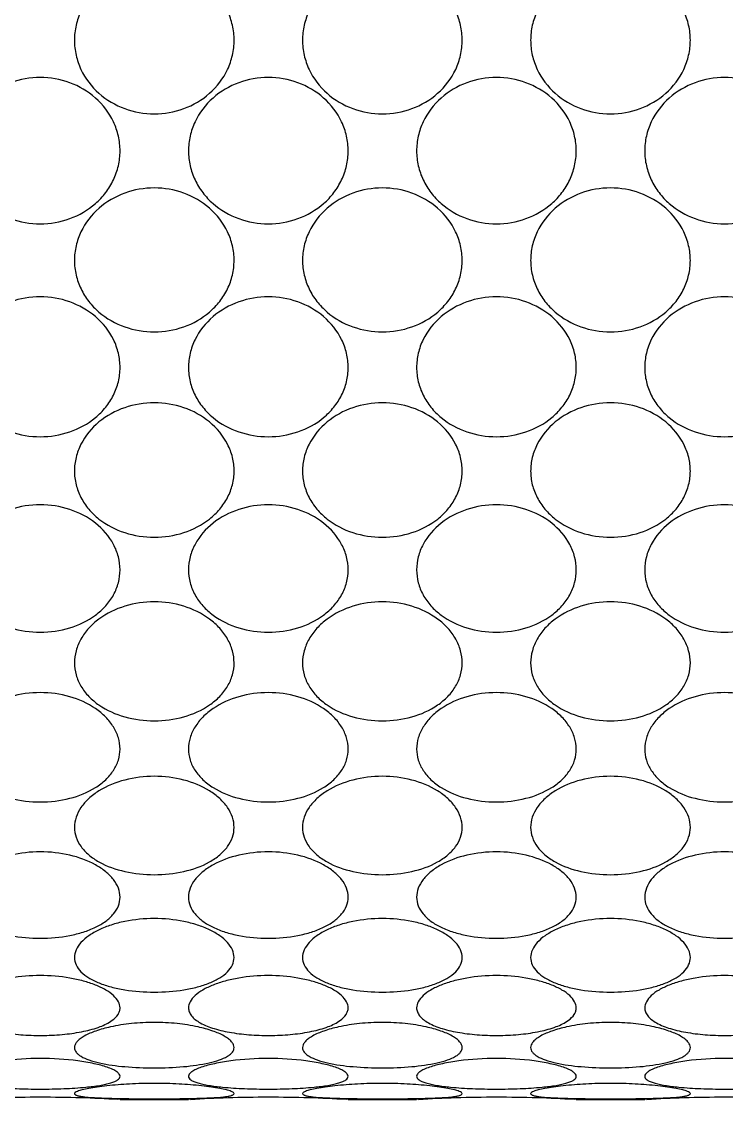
# Model space of a CAD drawing. Header units: inches. Extents: x 50354 to 53215, y -7830 to -6529.
# Drawn here: x 52290.384 to 52290.725, y -7447.009 to -7446.488 of the extents above; entities that cross this region are included whole.
import ezdxf

# ---------------------------------------------------------------- set-up
doc = ezdxf.new("R2010")
doc.units = ezdxf.units.IN
doc.header["$MEASUREMENT"] = 0
doc.layers.add('XR_ID 1F_FUR$0$A-SANI-FIX', color=134, linetype='Continuous')

# ---------------------------------------------------------------- blocks, each defined once
blk = doc.blocks.new('XR_ID 1F_FUR$0$XR_1F FURN$0$A$C698E198A')
at = {"linetype": 'Continuous'}
for p, q in [((13, -23.26), (12.998, -23.235)), ((13, -23.26), (13, -24.1)), ((12.998, -24.125), (13, -24.1)), ((13, -26.06), (12.998, -26.035)), ((13, -26.06), (13, -26.9)), ((12.998, -26.925), (13, -26.9)), ((13, -28.86), (12.998, -28.835)), ((13, -28.86), (13, -29.7)), ((12.998, -29.725), (13, -29.7))]:
    blk.add_line(p, q, dxfattribs=at)
for centre, radius, start, end in [((28.273, -22.28), 15.304, 178.1361, 181.8696), ((28.325, -22.278), 15.357, 181.8698, 183.572), ((28.314, -25.081), 15.345, 176.4273, 178.1366), ((28.273, -25.08), 15.304, 178.1361, 181.8696), ((28.325, -25.078), 15.357, 181.8698, 183.572), ((28.314, -27.881), 15.345, 176.4273, 178.1366), ((28.273, -27.88), 15.304, 178.1361, 181.8696), ((28.325, -27.878), 15.357, 181.8698, 183.572), ((28.314, -30.681), 15.345, 176.4273, 178.1366), ((28.273, -30.68), 15.304, 178.1361, 181.8696)]:
    blk.add_arc(centre, radius, start, end, dxfattribs=at)
for points, knots in [([(1.359, -23.26), (1.298, -23.26), (1.175, -23.246), (0.942, -23.166), (0.691, -22.974), (0.501, -22.65), (0.436, -22.28), (0.501, -21.91), (0.691, -21.586), (0.942, -21.394), (1.175, -21.314), (1.298, -21.3), (1.359, -21.3)], [0, 0, 0, 0, 0.062496, 0.125097, 0.24985, 0.374874, 0.499999, 0.625124, 0.750149, 0.874903, 0.937504, 1, 1, 1, 1]), ([(1.359, -21.3), (1.42, -21.3), (1.543, -21.314), (1.717, -21.375), (1.875, -21.471), (2.054, -21.639), (2.211, -21.911), (2.274, -22.28), (2.211, -22.649), (2.054, -22.921), (1.875, -23.089), (1.717, -23.185), (1.543, -23.246), (1.42, -23.26), (1.359, -23.26)], [0, 0, 0, 0, 0.062501, 0.124952, 0.187396, 0.249908, 0.374735, 0.499999, 0.625263, 0.750091, 0.812604, 0.875048, 0.9375, 1, 1, 1, 1]), ([(4.017, -23.26), (3.959, -23.26), (3.84, -23.246), (3.615, -23.165), (3.373, -22.972), (3.191, -22.648), (3.128, -22.28), (3.191, -21.912), (3.373, -21.588), (3.615, -21.395), (3.84, -21.314), (3.959, -21.3), (4.017, -21.3)], [0, 0, 0, 0, 0.060936, 0.122433, 0.246564, 0.372771, 0.500002, 0.627234, 0.75344, 0.877569, 0.939064, 1, 1, 1, 1]), ([(4.017, -21.3), (4.076, -21.3), (4.193, -21.314), (4.36, -21.375), (4.509, -21.472), (4.68, -21.641), (4.827, -21.913), (4.886, -22.28), (4.827, -22.647), (4.68, -22.919), (4.509, -23.088), (4.36, -23.185), (4.193, -23.246), (4.076, -23.26), (4.017, -23.26)], [0, 0, 0, 0, 0.06109, 0.122284, 0.183847, 0.246048, 0.372017, 0.500002, 0.627987, 0.753955, 0.816156, 0.877718, 0.93891, 1, 1, 1, 1]), ([(6.5, -23.26), (6.446, -23.26), (6.338, -23.246), (6.129, -23.163), (5.906, -22.967), (5.74, -22.645), (5.683, -22.28), (5.74, -21.915), (5.906, -21.593), (6.129, -21.397), (6.338, -21.314), (6.446, -21.3), (6.5, -21.3)], [0, 0, 0, 0, 0.057826, 0.116908, 0.239465, 0.368128, 0.499999, 0.631869, 0.760534, 0.883092, 0.942174, 1, 1, 1, 1]), ([(6.5, -21.3), (6.553, -21.3), (6.661, -21.314), (6.812, -21.375), (6.947, -21.473), (7.101, -21.644), (7.232, -21.917), (7.283, -22.28), (7.232, -22.643), (7.101, -22.916), (6.947, -23.087), (6.812, -23.185), (6.661, -23.246), (6.553, -23.26), (6.5, -23.26)], [0, 0, 0, 0, 0.05807, 0.116648, 0.176553, 0.238282, 0.366741, 0.499998, 0.633256, 0.761717, 0.823447, 0.883352, 0.94193, 1, 1, 1, 1]), ([(8.699, -23.26), (8.652, -23.26), (8.557, -23.245), (8.423, -23.183), (8.302, -23.086), (8.16, -22.913), (8.039, -22.641), (7.991, -22.28), (8.039, -21.919), (8.16, -21.647), (8.302, -21.474), (8.423, -21.377), (8.557, -21.315), (8.652, -21.3), (8.699, -21.3)], [0, 0, 0, 0, 0.05273, 0.107892, 0.166442, 0.228535, 0.360979, 0.499998, 0.639018, 0.771464, 0.833558, 0.892108, 0.947271, 1, 1, 1, 1]), ([(8.699, -21.3), (8.744, -21.3), (8.838, -21.314), (8.967, -21.377), (9.082, -21.475), (9.213, -21.648), (9.321, -21.922), (9.363, -22.28), (9.321, -22.638), (9.213, -22.912), (9.082, -23.085), (8.967, -23.183), (8.838, -23.246), (8.744, -23.26), (8.699, -23.26)], [0, 0, 0, 0, 0.053016, 0.107462, 0.164933, 0.226177, 0.358763, 0.499998, 0.641234, 0.773822, 0.835067, 0.892538, 0.946984, 1, 1, 1, 1]), ([(10.517, -23.26), (10.48, -23.26), (10.402, -23.244), (10.295, -23.181), (10.199, -23.083), (10.084, -22.908), (9.987, -22.637), (9.948, -22.281), (9.987, -21.924), (10.083, -21.652), (10.198, -21.477), (10.295, -21.379), (10.402, -21.316), (10.48, -21.3), (10.517, -21.3)], [0, 0, 0, 0, 0.045325, 0.094979, 0.15068, 0.212542, 0.35067, 0.499754, 0.648873, 0.787116, 0.849074, 0.904872, 0.954631, 1, 1, 1, 1]), ([(10.517, -21.3), (10.553, -21.3), (10.629, -21.315), (10.731, -21.379), (10.819, -21.478), (10.893, -21.604), (10.95, -21.754), (11.007, -21.979), (11.033, -22.28), (11.007, -22.581), (10.95, -22.806), (10.893, -22.956), (10.819, -23.082), (10.731, -23.181), (10.629, -23.245), (10.553, -23.26), (10.517, -23.26)], [0, 0, 0, 0, 0.045372, 0.093927, 0.14827, 0.209219, 0.276238, 0.348113, 0.500002, 0.65189, 0.723765, 0.790784, 0.851732, 0.906073, 0.954628, 1, 1, 1, 1]), ([(11.876, -23.26), (11.85, -23.26), (11.792, -23.242), (11.718, -23.177), (11.65, -23.08), (11.591, -22.954), (11.543, -22.806), (11.494, -22.58), (11.471, -22.28), (11.494, -21.98), (11.543, -21.754), (11.591, -21.606), (11.65, -21.48), (11.718, -21.383), (11.792, -21.318), (11.85, -21.3), (11.876, -21.3)], [0, 0, 0, 0, 0.034965, 0.077478, 0.129946, 0.191999, 0.262052, 0.338123, 0.499998, 0.661873, 0.737945, 0.808, 0.870054, 0.922523, 0.965035, 1, 1, 1, 1]), ([(12.06, -21.445), (12.09, -21.499), (12.139, -21.626), (12.185, -21.837), (12.211, -22.076), (12.218, -22.327), (12.204, -22.576), (12.17, -22.806), (12.117, -23.004), (12.062, -23.119), (12.029, -23.164)], [0, 0, 0, 0, 0.10395, 0.228487, 0.366625, 0.510839, 0.653655, 0.787569, 0.905128, 1, 1, 1, 1]), ([(12.605, -23.103), (12.587, -23.05), (12.556, -22.93), (12.51, -22.656), (12.489, -22.28), (12.51, -21.904), (12.556, -21.63), (12.587, -21.51), (12.605, -21.457)], [0, 0, 0, 0, 0.100368, 0.222072, 0.499986, 0.777907, 0.899621, 1, 1, 1, 1]), ([(12.849, -21.718), (12.858, -21.808), (12.869, -21.995), (12.875, -22.279), (12.869, -22.564), (12.858, -22.751), (12.849, -22.841)], [0, 0, 0, 0, 0.239734, 0.499899, 0.760114, 1, 1, 1, 1]), ([(0, -24.66), (-0.062, -24.66), (-0.185, -24.646), (-0.419, -24.566), (-0.67, -24.374), (-0.86, -24.05), (-0.924, -23.68), (-0.86, -23.31), (-0.67, -22.986), (-0.419, -22.794), (-0.185, -22.714), (-0.062, -22.7), (0, -22.7)], [0, 0, 0, 0, 0.062718, 0.125433, 0.250158, 0.375024, 0.500001, 0.624978, 0.749843, 0.874566, 0.937281, 1, 1, 1, 1]), ([(0, -22.7), (0.062, -22.7), (0.185, -22.714), (0.419, -22.794), (0.67, -22.986), (0.86, -23.31), (0.924, -23.68), (0.86, -24.05), (0.67, -24.374), (0.419, -24.566), (0.185, -24.646), (0.062, -24.66), (0, -24.66)], [0, 0, 0, 0, 0.062718, 0.125433, 0.250158, 0.375024, 0.500001, 0.624978, 0.749843, 0.874566, 0.937281, 1, 1, 1, 1]), ([(2.703, -24.66), (2.643, -24.66), (2.521, -24.646), (2.291, -24.565), (2.043, -24.373), (1.856, -24.049), (1.792, -23.68), (1.856, -23.311), (2.043, -22.987), (2.291, -22.795), (2.521, -22.714), (2.643, -22.7), (2.703, -22.7)], [0, 0, 0, 0, 0.061912, 0.124103, 0.248654, 0.374125, 0.500001, 0.625877, 0.751347, 0.875896, 0.938087, 1, 1, 1, 1]), ([(2.703, -22.7), (2.763, -22.7), (2.884, -22.714), (3.055, -22.775), (3.21, -22.871), (3.385, -23.04), (3.538, -23.312), (3.6, -23.68), (3.538, -24.048), (3.385, -24.32), (3.21, -24.489), (3.055, -24.585), (2.884, -24.646), (2.763, -24.66), (2.703, -24.66)], [0, 0, 0, 0, 0.061998, 0.123968, 0.186064, 0.248436, 0.373682, 0.500001, 0.62632, 0.751564, 0.813936, 0.876031, 0.938002, 1, 1, 1, 1]), ([(5.288, -24.66), (5.231, -24.66), (5.117, -24.646), (4.899, -24.564), (4.665, -24.37), (4.49, -24.047), (4.43, -23.68), (4.49, -23.313), (4.665, -22.99), (4.899, -22.796), (5.117, -22.714), (5.231, -22.7), (5.288, -22.7)], [0, 0, 0, 0, 0.059605, 0.120053, 0.243502, 0.370771, 0.500001, 0.629231, 0.756498, 0.879946, 0.940395, 1, 1, 1, 1]), ([(5.288, -22.7), (5.344, -22.7), (5.457, -22.714), (5.616, -22.775), (5.76, -22.872), (5.923, -23.042), (6.063, -23.315), (6.118, -23.68), (6.063, -24.045), (5.923, -24.318), (5.76, -24.488), (5.616, -24.585), (5.457, -24.646), (5.344, -24.66), (5.288, -24.66)], [0, 0, 0, 0, 0.059816, 0.11987, 0.180701, 0.242673, 0.369706, 0.500001, 0.630296, 0.757328, 0.819299, 0.880129, 0.940184, 1, 1, 1, 1]), ([(7.641, -24.66), (7.591, -24.66), (7.489, -24.645), (7.344, -24.584), (7.212, -24.487), (7.059, -24.315), (6.928, -24.043), (6.875, -23.68), (6.928, -23.317), (7.059, -23.045), (7.212, -22.873), (7.344, -22.776), (7.489, -22.715), (7.591, -22.7), (7.641, -22.7)], [0, 0, 0, 0, 0.055502, 0.11278, 0.172484, 0.234728, 0.364992, 0.500001, 0.63501, 0.765272, 0.827515, 0.887219, 0.944497, 1, 1, 1, 1]), ([(7.641, -22.7), (7.691, -22.7), (7.792, -22.714), (7.933, -22.776), (8.059, -22.874), (8.202, -23.046), (8.322, -23.319), (8.369, -23.68), (8.322, -24.041), (8.202, -24.314), (8.059, -24.486), (7.933, -24.584), (7.792, -24.646), (7.691, -24.66), (7.641, -24.66)], [0, 0, 0, 0, 0.055824, 0.112542, 0.171326, 0.232805, 0.363103, 0.500001, 0.6369, 0.767196, 0.828674, 0.887458, 0.944176, 1, 1, 1, 1]), ([(9.661, -24.66), (9.619, -24.66), (9.532, -24.645), (9.411, -24.582), (9.301, -24.484), (9.172, -24.311), (9.063, -24.039), (9.019, -23.68), (9.063, -23.321), (9.172, -23.049), (9.301, -22.876), (9.411, -22.778), (9.532, -22.715), (9.619, -22.7), (9.661, -22.7)], [0, 0, 0, 0, 0.049365, 0.101995, 0.159209, 0.221173, 0.356257, 0.500001, 0.643746, 0.778828, 0.840791, 0.898004, 0.950635, 1, 1, 1, 1]), ([(9.661, -22.7), (9.702, -22.7), (9.787, -22.715), (9.903, -22.778), (10.005, -22.876), (10.123, -23.051), (10.217, -23.324), (10.254, -23.68), (10.217, -24.036), (10.123, -24.309), (10.005, -24.484), (9.903, -24.582), (9.787, -24.645), (9.702, -24.66), (9.661, -24.66)], [0, 0, 0, 0, 0.049573, 0.101307, 0.157294, 0.218355, 0.353731, 0.500001, 0.646272, 0.781646, 0.842706, 0.898693, 0.950427, 1, 1, 1, 1]), ([(11.258, -24.66), (11.227, -24.66), (11.158, -24.643), (11.067, -24.579), (10.984, -24.481), (10.913, -24.355), (10.855, -24.206), (10.797, -23.981), (10.768, -23.68), (10.797, -23.379), (10.855, -23.154), (10.913, -23.005), (10.984, -22.879), (11.067, -22.781), (11.158, -22.717), (11.227, -22.7), (11.258, -22.7)], [0, 0, 0, 0, 0.040538, 0.086791, 0.140875, 0.202752, 0.271258, 0.3448, 0.500002, 0.655203, 0.728744, 0.797249, 0.859124, 0.913209, 0.959461, 1, 1, 1, 1]), ([(11.258, -22.7), (11.289, -22.7), (11.355, -22.716), (11.441, -22.781), (11.514, -22.879), (11.575, -23.006), (11.623, -23.154), (11.67, -23.38), (11.691, -23.68), (11.67, -23.98), (11.623, -24.206), (11.575, -24.354), (11.514, -24.481), (11.441, -24.579), (11.355, -24.644), (11.289, -24.66), (11.258, -24.66)], [0, 0, 0, 0, 0.040443, 0.085413, 0.13809, 0.199102, 0.267542, 0.341798, 0.500002, 0.658205, 0.73246, 0.800899, 0.86191, 0.914587, 0.959557, 1, 1, 1, 1]), ([(12.11, -23.142), (12.123, -23.081), (12.153, -22.971), (12.205, -22.847), (12.253, -22.771), (12.288, -22.732), (12.325, -22.707), (12.352, -22.7), (12.364, -22.7)], [0, 0, 0, 0, 0.349516, 0.637392, 0.753955, 0.851433, 0.931632, 1, 1, 1, 1]), ([(12.364, -22.7), (12.373, -22.7), (12.394, -22.704), (12.422, -22.721), (12.448, -22.747), (12.483, -22.799), (12.52, -22.886), (12.541, -22.963), (12.551, -23.006)], [0, 0, 0, 0, 0.076266, 0.159626, 0.256338, 0.369832, 0.650724, 1, 1, 1, 1]), ([(12.901, -24.624), (12.894, -24.605), (12.88, -24.559), (12.863, -24.478), (12.846, -24.376), (12.826, -24.21), (12.808, -23.976), (12.801, -23.68), (12.808, -23.384), (12.826, -23.15), (12.846, -22.984), (12.863, -22.882), (12.88, -22.801), (12.894, -22.755), (12.901, -22.736)], [0, 0, 0, 0, 0.031746, 0.075753, 0.130448, 0.194012, 0.34024, 0.500003, 0.659766, 0.805992, 0.869554, 0.924248, 0.968254, 1, 1, 1, 1]), ([(12.901, -22.736), (12.905, -22.727), (12.911, -22.713), (12.923, -22.7), (12.929, -22.7)], [0, 0, 0, 0, 0.65274, 1, 1, 1, 1]), ([(12.929, -22.7), (12.934, -22.7), (12.941, -22.708), (12.947, -22.72), (12.954, -22.742), (12.961, -22.779), (12.966, -22.811), (12.968, -22.829)], [0, 0, 0, 0, 0.10394, 0.188277, 0.298492, 0.598106, 1, 1, 1, 1]), ([(12.849, -22.841), (12.844, -22.898), (12.834, -22.979), (12.815, -23.081), (12.799, -23.142), (12.782, -23.191), (12.763, -23.228), (12.742, -23.253), (12.724, -23.26), (12.716, -23.26)], [0, 0, 0, 0, 0.377864, 0.538515, 0.677008, 0.791463, 0.881221, 0.94811, 1, 1, 1, 1]), ([(12.968, -22.829), (12.974, -22.881), (12.981, -22.998), (12.985, -23.116), (12.987, -23.182)], [0, 0, 0, 0, 0.43969, 1, 1, 1, 1]), ([(12.551, -23.006), (12.574, -23.109), (12.604, -23.334), (12.618, -23.68), (12.604, -24.026), (12.574, -24.251), (12.55, -24.354)], [0, 0, 0, 0, 0.23461, 0.500046, 0.765459, 1, 1, 1, 1]), ([(12.11, -24.218), (12.091, -24.133), (12.064, -23.954), (12.05, -23.68), (12.064, -23.406), (12.091, -23.227), (12.11, -23.142)], [0, 0, 0, 0, 0.241927, 0.499987, 0.758053, 1, 1, 1, 1]), ([(12.716, -23.26), (12.706, -23.26), (12.683, -23.249), (12.656, -23.216), (12.628, -23.166), (12.613, -23.125), (12.605, -23.103)], [0, 0, 0, 0, 0.147642, 0.355049, 0.63916, 1, 1, 1, 1]), ([(12.029, -23.164), (12.009, -23.191), (11.975, -23.228), (11.918, -23.255), (11.89, -23.26), (11.876, -23.26)], [0, 0, 0, 0, 0.546591, 0.779569, 1, 1, 1, 1]), ([(12.987, -23.182), (12.991, -23.348), (12.993, -23.681), (12.991, -24.013), (12.987, -24.179)], [0, 0, 0, 0, 0.500087, 1, 1, 1, 1]), ([(1.359, -26.06), (1.298, -26.06), (1.175, -26.046), (0.942, -25.966), (0.691, -25.774), (0.501, -25.45), (0.436, -25.08), (0.501, -24.71), (0.691, -24.386), (0.942, -24.194), (1.175, -24.114), (1.298, -24.1), (1.359, -24.1)], [0, 0, 0, 0, 0.062496, 0.125097, 0.24985, 0.374874, 0.499999, 0.625124, 0.750149, 0.874903, 0.937504, 1, 1, 1, 1]), ([(1.359, -24.1), (1.42, -24.1), (1.543, -24.114), (1.717, -24.175), (1.875, -24.271), (2.054, -24.439), (2.211, -24.711), (2.274, -25.08), (2.211, -25.449), (2.054, -25.721), (1.875, -25.889), (1.717, -25.985), (1.543, -26.046), (1.42, -26.06), (1.359, -26.06)], [0, 0, 0, 0, 0.062501, 0.124952, 0.187396, 0.249908, 0.374735, 0.499999, 0.625263, 0.750091, 0.812604, 0.875048, 0.9375, 1, 1, 1, 1]), ([(4.017, -26.06), (3.959, -26.06), (3.84, -26.046), (3.615, -25.965), (3.373, -25.772), (3.191, -25.448), (3.128, -25.08), (3.191, -24.712), (3.373, -24.388), (3.615, -24.195), (3.84, -24.114), (3.959, -24.1), (4.017, -24.1)], [0, 0, 0, 0, 0.060936, 0.122433, 0.246564, 0.372771, 0.500002, 0.627234, 0.75344, 0.877569, 0.939064, 1, 1, 1, 1]), ([(4.017, -24.1), (4.076, -24.1), (4.193, -24.114), (4.36, -24.175), (4.509, -24.272), (4.68, -24.441), (4.827, -24.713), (4.886, -25.08), (4.827, -25.447), (4.68, -25.719), (4.509, -25.888), (4.36, -25.985), (4.193, -26.046), (4.076, -26.06), (4.017, -26.06)], [0, 0, 0, 0, 0.06109, 0.122284, 0.183847, 0.246048, 0.372017, 0.500002, 0.627987, 0.753955, 0.816156, 0.877718, 0.93891, 1, 1, 1, 1]), ([(6.5, -26.06), (6.446, -26.06), (6.338, -26.046), (6.129, -25.963), (5.906, -25.767), (5.74, -25.445), (5.683, -25.08), (5.74, -24.715), (5.906, -24.393), (6.129, -24.197), (6.338, -24.114), (6.446, -24.1), (6.5, -24.1)], [0, 0, 0, 0, 0.057826, 0.116908, 0.239465, 0.368128, 0.499999, 0.631869, 0.760534, 0.883092, 0.942174, 1, 1, 1, 1]), ([(6.5, -24.1), (6.553, -24.1), (6.661, -24.114), (6.812, -24.175), (6.947, -24.273), (7.101, -24.444), (7.232, -24.717), (7.283, -25.08), (7.232, -25.443), (7.101, -25.716), (6.947, -25.887), (6.812, -25.985), (6.661, -26.046), (6.553, -26.06), (6.5, -26.06)], [0, 0, 0, 0, 0.05807, 0.116648, 0.176553, 0.238282, 0.366741, 0.499998, 0.633256, 0.761717, 0.823447, 0.883352, 0.94193, 1, 1, 1, 1]), ([(8.699, -26.06), (8.652, -26.06), (8.557, -26.045), (8.423, -25.983), (8.302, -25.886), (8.16, -25.713), (8.039, -25.441), (7.991, -25.08), (8.039, -24.719), (8.16, -24.447), (8.302, -24.274), (8.423, -24.177), (8.557, -24.115), (8.652, -24.1), (8.699, -24.1)], [0, 0, 0, 0, 0.05273, 0.107892, 0.166442, 0.228535, 0.360979, 0.499998, 0.639018, 0.771464, 0.833558, 0.892108, 0.947271, 1, 1, 1, 1]), ([(8.699, -24.1), (8.744, -24.1), (8.838, -24.114), (8.967, -24.177), (9.082, -24.275), (9.213, -24.448), (9.321, -24.722), (9.363, -25.08), (9.321, -25.438), (9.213, -25.712), (9.082, -25.885), (8.967, -25.983), (8.838, -26.046), (8.744, -26.06), (8.699, -26.06)], [0, 0, 0, 0, 0.053016, 0.107462, 0.164933, 0.226177, 0.358763, 0.499998, 0.641234, 0.773822, 0.835067, 0.892538, 0.946984, 1, 1, 1, 1]), ([(10.517, -26.06), (10.48, -26.06), (10.402, -26.044), (10.295, -25.981), (10.199, -25.883), (10.084, -25.708), (9.987, -25.437), (9.948, -25.081), (9.987, -24.724), (10.083, -24.452), (10.198, -24.277), (10.295, -24.179), (10.402, -24.116), (10.48, -24.1), (10.517, -24.1)], [0, 0, 0, 0, 0.045325, 0.094979, 0.15068, 0.212542, 0.35067, 0.499754, 0.648873, 0.787116, 0.849074, 0.904872, 0.954631, 1, 1, 1, 1]), ([(10.517, -24.1), (10.553, -24.1), (10.629, -24.115), (10.731, -24.179), (10.819, -24.278), (10.893, -24.404), (10.95, -24.554), (11.007, -24.779), (11.033, -25.08), (11.007, -25.381), (10.95, -25.606), (10.893, -25.756), (10.819, -25.882), (10.731, -25.981), (10.629, -26.045), (10.553, -26.06), (10.517, -26.06)], [0, 0, 0, 0, 0.045372, 0.093927, 0.14827, 0.209219, 0.276238, 0.348113, 0.500002, 0.65189, 0.723765, 0.790784, 0.851732, 0.906073, 0.954628, 1, 1, 1, 1]), ([(11.876, -26.06), (11.85, -26.06), (11.792, -26.042), (11.718, -25.977), (11.65, -25.88), (11.591, -25.754), (11.543, -25.606), (11.494, -25.38), (11.471, -25.08), (11.494, -24.78), (11.543, -24.554), (11.591, -24.406), (11.65, -24.28), (11.718, -24.183), (11.792, -24.118), (11.85, -24.1), (11.876, -24.1)], [0, 0, 0, 0, 0.034965, 0.077478, 0.129946, 0.191999, 0.262052, 0.338123, 0.499998, 0.661873, 0.737945, 0.808, 0.870054, 0.922523, 0.965035, 1, 1, 1, 1]), ([(11.876, -24.1), (11.893, -24.1), (11.929, -24.107), (11.978, -24.137), (12.023, -24.185), (12.048, -24.223), (12.06, -24.245)], [0, 0, 0, 0, 0.208603, 0.43564, 0.69689, 1, 1, 1, 1]), ([(12.605, -24.257), (12.613, -24.235), (12.628, -24.194), (12.656, -24.144), (12.683, -24.111), (12.706, -24.1), (12.716, -24.1)], [0, 0, 0, 0, 0.360851, 0.644967, 0.852372, 1, 1, 1, 1]), ([(12.716, -24.1), (12.724, -24.1), (12.742, -24.107), (12.763, -24.132), (12.782, -24.168), (12.799, -24.218), (12.814, -24.279), (12.834, -24.38), (12.843, -24.461), (12.849, -24.518)], [0, 0, 0, 0, 0.051938, 0.118849, 0.208602, 0.323036, 0.461504, 0.622134, 1, 1, 1, 1]), ([(12.987, -24.179), (12.985, -24.245), (12.981, -24.362), (12.974, -24.479), (12.968, -24.531)], [0, 0, 0, 0, 0.560169, 1, 1, 1, 1]), ([(12.06, -24.245), (12.09, -24.299), (12.139, -24.426), (12.185, -24.637), (12.211, -24.876), (12.218, -25.127), (12.204, -25.376), (12.17, -25.606), (12.117, -25.804), (12.062, -25.919), (12.029, -25.964)], [0, 0, 0, 0, 0.10395, 0.228487, 0.366625, 0.510839, 0.653655, 0.787569, 0.905128, 1, 1, 1, 1]), ([(12.364, -24.66), (12.352, -24.66), (12.325, -24.653), (12.288, -24.628), (12.253, -24.589), (12.205, -24.513), (12.153, -24.389), (12.123, -24.279), (12.11, -24.218)], [0, 0, 0, 0, 0.068375, 0.148578, 0.246055, 0.362615, 0.650483, 1, 1, 1, 1]), ([(12.605, -25.903), (12.587, -25.85), (12.556, -25.73), (12.51, -25.456), (12.489, -25.08), (12.51, -24.704), (12.556, -24.43), (12.587, -24.31), (12.605, -24.257)], [0, 0, 0, 0, 0.100368, 0.222072, 0.499986, 0.777907, 0.899621, 1, 1, 1, 1]), ([(12.55, -24.354), (12.541, -24.397), (12.52, -24.474), (12.483, -24.561), (12.448, -24.613), (12.422, -24.639), (12.394, -24.656), (12.373, -24.66), (12.364, -24.66)], [0, 0, 0, 0, 0.349245, 0.630114, 0.743606, 0.840326, 0.923707, 1, 1, 1, 1]), ([(12.849, -24.518), (12.858, -24.608), (12.869, -24.795), (12.875, -25.079), (12.869, -25.364), (12.858, -25.551), (12.849, -25.641)], [0, 0, 0, 0, 0.239734, 0.499899, 0.760114, 1, 1, 1, 1]), ([(12.968, -24.531), (12.966, -24.549), (12.962, -24.581), (12.954, -24.618), (12.947, -24.64), (12.941, -24.652), (12.934, -24.66), (12.929, -24.66)], [0, 0, 0, 0, 0.401908, 0.701539, 0.811757, 0.896092, 1, 1, 1, 1]), ([(12.929, -24.66), (12.923, -24.66), (12.911, -24.647), (12.905, -24.633), (12.901, -24.624)], [0, 0, 0, 0, 0.347255, 1, 1, 1, 1]), ([(0, -27.46), (-0.062, -27.46), (-0.185, -27.446), (-0.419, -27.366), (-0.67, -27.174), (-0.86, -26.85), (-0.924, -26.48), (-0.86, -26.11), (-0.67, -25.786), (-0.419, -25.594), (-0.185, -25.514), (-0.062, -25.5), (0, -25.5)], [0, 0, 0, 0, 0.062718, 0.125433, 0.250158, 0.375024, 0.500001, 0.624978, 0.749843, 0.874566, 0.937281, 1, 1, 1, 1]), ([(0, -25.5), (0.062, -25.5), (0.185, -25.514), (0.419, -25.594), (0.67, -25.786), (0.86, -26.11), (0.924, -26.48), (0.86, -26.85), (0.67, -27.174), (0.419, -27.366), (0.185, -27.446), (0.062, -27.46), (0, -27.46)], [0, 0, 0, 0, 0.062718, 0.125433, 0.250158, 0.375024, 0.500001, 0.624978, 0.749843, 0.874566, 0.937281, 1, 1, 1, 1]), ([(2.703, -27.46), (2.643, -27.46), (2.521, -27.446), (2.291, -27.365), (2.043, -27.173), (1.856, -26.849), (1.792, -26.48), (1.856, -26.111), (2.043, -25.787), (2.291, -25.595), (2.521, -25.514), (2.643, -25.5), (2.703, -25.5)], [0, 0, 0, 0, 0.061912, 0.124103, 0.248654, 0.374125, 0.500001, 0.625877, 0.751347, 0.875896, 0.938087, 1, 1, 1, 1]), ([(2.703, -25.5), (2.763, -25.5), (2.884, -25.514), (3.055, -25.575), (3.21, -25.671), (3.385, -25.84), (3.538, -26.112), (3.6, -26.48), (3.538, -26.848), (3.385, -27.12), (3.21, -27.289), (3.055, -27.385), (2.884, -27.446), (2.763, -27.46), (2.703, -27.46)], [0, 0, 0, 0, 0.061998, 0.123968, 0.186064, 0.248436, 0.373682, 0.500001, 0.62632, 0.751564, 0.813936, 0.876031, 0.938002, 1, 1, 1, 1]), ([(5.288, -27.46), (5.231, -27.46), (5.117, -27.446), (4.899, -27.364), (4.665, -27.17), (4.49, -26.847), (4.43, -26.48), (4.49, -26.113), (4.665, -25.79), (4.899, -25.596), (5.117, -25.514), (5.231, -25.5), (5.288, -25.5)], [0, 0, 0, 0, 0.059605, 0.120053, 0.243502, 0.370771, 0.500001, 0.629231, 0.756498, 0.879946, 0.940395, 1, 1, 1, 1]), ([(5.288, -25.5), (5.344, -25.5), (5.457, -25.514), (5.616, -25.575), (5.76, -25.672), (5.923, -25.842), (6.063, -26.115), (6.118, -26.48), (6.063, -26.845), (5.923, -27.118), (5.76, -27.288), (5.616, -27.385), (5.457, -27.446), (5.344, -27.46), (5.288, -27.46)], [0, 0, 0, 0, 0.059816, 0.11987, 0.180701, 0.242673, 0.369706, 0.500001, 0.630296, 0.757328, 0.819299, 0.880129, 0.940184, 1, 1, 1, 1]), ([(7.641, -27.46), (7.591, -27.46), (7.489, -27.445), (7.344, -27.384), (7.212, -27.287), (7.059, -27.115), (6.928, -26.843), (6.875, -26.48), (6.928, -26.117), (7.059, -25.845), (7.212, -25.673), (7.344, -25.576), (7.489, -25.515), (7.591, -25.5), (7.641, -25.5)], [0, 0, 0, 0, 0.055502, 0.11278, 0.172484, 0.234728, 0.364992, 0.500001, 0.63501, 0.765272, 0.827515, 0.887219, 0.944497, 1, 1, 1, 1]), ([(7.641, -25.5), (7.691, -25.5), (7.792, -25.514), (7.933, -25.576), (8.059, -25.674), (8.202, -25.846), (8.322, -26.119), (8.369, -26.48), (8.322, -26.841), (8.202, -27.114), (8.059, -27.286), (7.933, -27.384), (7.792, -27.446), (7.691, -27.46), (7.641, -27.46)], [0, 0, 0, 0, 0.055824, 0.112542, 0.171326, 0.232805, 0.363103, 0.500001, 0.6369, 0.767196, 0.828674, 0.887458, 0.944176, 1, 1, 1, 1]), ([(9.661, -27.46), (9.619, -27.46), (9.532, -27.445), (9.411, -27.382), (9.301, -27.284), (9.172, -27.111), (9.063, -26.839), (9.019, -26.48), (9.063, -26.121), (9.172, -25.849), (9.301, -25.676), (9.411, -25.578), (9.532, -25.515), (9.619, -25.5), (9.661, -25.5)], [0, 0, 0, 0, 0.049365, 0.101995, 0.159209, 0.221173, 0.356257, 0.500001, 0.643746, 0.778828, 0.840791, 0.898004, 0.950635, 1, 1, 1, 1]), ([(9.661, -25.5), (9.702, -25.5), (9.787, -25.515), (9.903, -25.578), (10.005, -25.676), (10.123, -25.851), (10.217, -26.124), (10.254, -26.48), (10.217, -26.836), (10.123, -27.109), (10.005, -27.284), (9.903, -27.382), (9.787, -27.445), (9.702, -27.46), (9.661, -27.46)], [0, 0, 0, 0, 0.049573, 0.101307, 0.157294, 0.218355, 0.353731, 0.500001, 0.646272, 0.781646, 0.842706, 0.898693, 0.950427, 1, 1, 1, 1]), ([(11.258, -27.46), (11.227, -27.46), (11.158, -27.443), (11.067, -27.379), (10.984, -27.281), (10.913, -27.155), (10.855, -27.006), (10.797, -26.781), (10.768, -26.48), (10.797, -26.179), (10.855, -25.954), (10.913, -25.805), (10.984, -25.679), (11.067, -25.581), (11.158, -25.517), (11.227, -25.5), (11.258, -25.5)], [0, 0, 0, 0, 0.040538, 0.086791, 0.140875, 0.202752, 0.271258, 0.3448, 0.500002, 0.655203, 0.728744, 0.797249, 0.859124, 0.913209, 0.959461, 1, 1, 1, 1]), ([(11.258, -25.5), (11.289, -25.5), (11.355, -25.516), (11.441, -25.581), (11.514, -25.679), (11.575, -25.806), (11.623, -25.954), (11.67, -26.18), (11.691, -26.48), (11.67, -26.78), (11.623, -27.006), (11.575, -27.154), (11.514, -27.281), (11.441, -27.379), (11.355, -27.444), (11.289, -27.46), (11.258, -27.46)], [0, 0, 0, 0, 0.040443, 0.085413, 0.13809, 0.199102, 0.267542, 0.341798, 0.500002, 0.658205, 0.73246, 0.800899, 0.86191, 0.914587, 0.959557, 1, 1, 1, 1]), ([(12.11, -25.942), (12.123, -25.881), (12.153, -25.771), (12.205, -25.647), (12.253, -25.571), (12.288, -25.532), (12.325, -25.507), (12.352, -25.5), (12.364, -25.5)], [0, 0, 0, 0, 0.349516, 0.637392, 0.753955, 0.851433, 0.931632, 1, 1, 1, 1]), ([(12.364, -25.5), (12.373, -25.5), (12.394, -25.504), (12.422, -25.521), (12.448, -25.547), (12.483, -25.599), (12.52, -25.686), (12.541, -25.763), (12.551, -25.806)], [0, 0, 0, 0, 0.076266, 0.159626, 0.256338, 0.369832, 0.650724, 1, 1, 1, 1]), ([(12.901, -25.536), (12.905, -25.527), (12.911, -25.513), (12.923, -25.5), (12.929, -25.5)], [0, 0, 0, 0, 0.65274, 1, 1, 1, 1]), ([(12.929, -25.5), (12.934, -25.5), (12.941, -25.508), (12.947, -25.52), (12.954, -25.542), (12.961, -25.579), (12.966, -25.611), (12.968, -25.629)], [0, 0, 0, 0, 0.10394, 0.188277, 0.298492, 0.598106, 1, 1, 1, 1]), ([(12.849, -25.641), (12.844, -25.698), (12.834, -25.779), (12.815, -25.881), (12.799, -25.942), (12.782, -25.991), (12.763, -26.028), (12.742, -26.053), (12.724, -26.06), (12.716, -26.06)], [0, 0, 0, 0, 0.377864, 0.538515, 0.677008, 0.791463, 0.881221, 0.94811, 1, 1, 1, 1]), ([(12.901, -27.424), (12.894, -27.405), (12.88, -27.359), (12.863, -27.278), (12.846, -27.176), (12.826, -27.01), (12.808, -26.776), (12.801, -26.48), (12.808, -26.184), (12.826, -25.95), (12.846, -25.784), (12.863, -25.682), (12.88, -25.601), (12.894, -25.555), (12.901, -25.536)], [0, 0, 0, 0, 0.031746, 0.075753, 0.130448, 0.194012, 0.34024, 0.500003, 0.659766, 0.805992, 0.869554, 0.924248, 0.968254, 1, 1, 1, 1]), ([(12.968, -25.629), (12.974, -25.681), (12.981, -25.798), (12.985, -25.916), (12.987, -25.982)], [0, 0, 0, 0, 0.43969, 1, 1, 1, 1]), ([(12.551, -25.806), (12.574, -25.909), (12.604, -26.134), (12.618, -26.48), (12.604, -26.826), (12.574, -27.051), (12.55, -27.154)], [0, 0, 0, 0, 0.23461, 0.500046, 0.765459, 1, 1, 1, 1]), ([(12.716, -26.06), (12.706, -26.06), (12.683, -26.049), (12.656, -26.016), (12.628, -25.966), (12.613, -25.925), (12.605, -25.903)], [0, 0, 0, 0, 0.147642, 0.355049, 0.63916, 1, 1, 1, 1]), ([(12.029, -25.964), (12.009, -25.991), (11.975, -26.028), (11.918, -26.055), (11.89, -26.06), (11.876, -26.06)], [0, 0, 0, 0, 0.546591, 0.779569, 1, 1, 1, 1]), ([(12.11, -27.018), (12.091, -26.933), (12.064, -26.754), (12.05, -26.48), (12.064, -26.206), (12.091, -26.027), (12.11, -25.942)], [0, 0, 0, 0, 0.241927, 0.499987, 0.758053, 1, 1, 1, 1]), ([(12.987, -25.982), (12.991, -26.148), (12.993, -26.481), (12.991, -26.813), (12.987, -26.979)], [0, 0, 0, 0, 0.500087, 1, 1, 1, 1]), ([(1.359, -28.86), (1.298, -28.86), (1.175, -28.846), (0.942, -28.766), (0.691, -28.574), (0.501, -28.25), (0.436, -27.88), (0.501, -27.51), (0.691, -27.186), (0.942, -26.994), (1.175, -26.914), (1.298, -26.9), (1.359, -26.9)], [0, 0, 0, 0, 0.062496, 0.125097, 0.24985, 0.374874, 0.499999, 0.625124, 0.750149, 0.874903, 0.937504, 1, 1, 1, 1]), ([(1.359, -26.9), (1.42, -26.9), (1.543, -26.914), (1.717, -26.975), (1.875, -27.071), (2.054, -27.239), (2.211, -27.511), (2.274, -27.88), (2.211, -28.249), (2.054, -28.521), (1.875, -28.689), (1.717, -28.785), (1.543, -28.846), (1.42, -28.86), (1.359, -28.86)], [0, 0, 0, 0, 0.062501, 0.124952, 0.187396, 0.249908, 0.374735, 0.499999, 0.625263, 0.750091, 0.812604, 0.875048, 0.9375, 1, 1, 1, 1]), ([(4.017, -28.86), (3.959, -28.86), (3.84, -28.846), (3.615, -28.765), (3.373, -28.572), (3.191, -28.248), (3.128, -27.88), (3.191, -27.512), (3.373, -27.188), (3.615, -26.995), (3.84, -26.914), (3.959, -26.9), (4.017, -26.9)], [0, 0, 0, 0, 0.060936, 0.122433, 0.246564, 0.372771, 0.500002, 0.627234, 0.75344, 0.877569, 0.939064, 1, 1, 1, 1]), ([(4.017, -26.9), (4.076, -26.9), (4.193, -26.914), (4.36, -26.975), (4.509, -27.072), (4.68, -27.241), (4.827, -27.513), (4.886, -27.88), (4.827, -28.247), (4.68, -28.519), (4.509, -28.688), (4.36, -28.785), (4.193, -28.846), (4.076, -28.86), (4.017, -28.86)], [0, 0, 0, 0, 0.06109, 0.122284, 0.183847, 0.246048, 0.372017, 0.500002, 0.627987, 0.753955, 0.816156, 0.877718, 0.93891, 1, 1, 1, 1]), ([(6.5, -28.86), (6.446, -28.86), (6.338, -28.846), (6.129, -28.763), (5.906, -28.567), (5.74, -28.245), (5.683, -27.88), (5.74, -27.515), (5.906, -27.193), (6.129, -26.997), (6.338, -26.914), (6.446, -26.9), (6.5, -26.9)], [0, 0, 0, 0, 0.057826, 0.116908, 0.239465, 0.368128, 0.499999, 0.631869, 0.760534, 0.883092, 0.942174, 1, 1, 1, 1]), ([(6.5, -26.9), (6.553, -26.9), (6.661, -26.914), (6.812, -26.975), (6.947, -27.073), (7.101, -27.244), (7.232, -27.517), (7.283, -27.88), (7.232, -28.243), (7.101, -28.516), (6.947, -28.687), (6.812, -28.785), (6.661, -28.846), (6.553, -28.86), (6.5, -28.86)], [0, 0, 0, 0, 0.05807, 0.116648, 0.176553, 0.238282, 0.366741, 0.499998, 0.633256, 0.761717, 0.823447, 0.883352, 0.94193, 1, 1, 1, 1]), ([(8.699, -28.86), (8.652, -28.86), (8.557, -28.845), (8.423, -28.783), (8.302, -28.686), (8.16, -28.513), (8.039, -28.241), (7.991, -27.88), (8.039, -27.519), (8.16, -27.247), (8.302, -27.074), (8.423, -26.977), (8.557, -26.915), (8.652, -26.9), (8.699, -26.9)], [0, 0, 0, 0, 0.05273, 0.107892, 0.166442, 0.228535, 0.360979, 0.499998, 0.639018, 0.771464, 0.833558, 0.892108, 0.947271, 1, 1, 1, 1]), ([(8.699, -26.9), (8.744, -26.9), (8.838, -26.914), (8.967, -26.977), (9.082, -27.075), (9.213, -27.248), (9.321, -27.522), (9.363, -27.88), (9.321, -28.238), (9.213, -28.512), (9.082, -28.685), (8.967, -28.783), (8.838, -28.846), (8.744, -28.86), (8.699, -28.86)], [0, 0, 0, 0, 0.053016, 0.107462, 0.164933, 0.226177, 0.358763, 0.499998, 0.641234, 0.773822, 0.835067, 0.892538, 0.946984, 1, 1, 1, 1]), ([(10.517, -28.86), (10.48, -28.86), (10.402, -28.844), (10.295, -28.781), (10.199, -28.683), (10.084, -28.508), (9.987, -28.237), (9.948, -27.881), (9.987, -27.524), (10.083, -27.252), (10.198, -27.077), (10.295, -26.979), (10.402, -26.916), (10.48, -26.9), (10.517, -26.9)], [0, 0, 0, 0, 0.045325, 0.094979, 0.15068, 0.212542, 0.35067, 0.499754, 0.648873, 0.787116, 0.849074, 0.904872, 0.954631, 1, 1, 1, 1]), ([(10.517, -26.9), (10.553, -26.9), (10.629, -26.915), (10.731, -26.979), (10.819, -27.078), (10.893, -27.204), (10.95, -27.354), (11.007, -27.579), (11.033, -27.88), (11.007, -28.181), (10.95, -28.406), (10.893, -28.556), (10.819, -28.682), (10.731, -28.781), (10.629, -28.845), (10.553, -28.86), (10.517, -28.86)], [0, 0, 0, 0, 0.045372, 0.093927, 0.14827, 0.209219, 0.276238, 0.348113, 0.500002, 0.65189, 0.723765, 0.790784, 0.851732, 0.906073, 0.954628, 1, 1, 1, 1]), ([(11.876, -28.86), (11.85, -28.86), (11.792, -28.842), (11.718, -28.777), (11.65, -28.68), (11.591, -28.554), (11.543, -28.406), (11.494, -28.18), (11.471, -27.88), (11.494, -27.58), (11.543, -27.354), (11.591, -27.206), (11.65, -27.08), (11.718, -26.983), (11.792, -26.918), (11.85, -26.9), (11.876, -26.9)], [0, 0, 0, 0, 0.034965, 0.077478, 0.129946, 0.191999, 0.262052, 0.338123, 0.499998, 0.661873, 0.737945, 0.808, 0.870054, 0.922523, 0.965035, 1, 1, 1, 1]), ([(11.876, -26.9), (11.893, -26.9), (11.929, -26.907), (11.978, -26.937), (12.023, -26.985), (12.048, -27.023), (12.06, -27.045)], [0, 0, 0, 0, 0.208603, 0.43564, 0.69689, 1, 1, 1, 1]), ([(12.605, -27.057), (12.613, -27.035), (12.628, -26.994), (12.656, -26.944), (12.683, -26.911), (12.706, -26.9), (12.716, -26.9)], [0, 0, 0, 0, 0.360851, 0.644967, 0.852372, 1, 1, 1, 1]), ([(12.716, -26.9), (12.724, -26.9), (12.742, -26.907), (12.763, -26.932), (12.782, -26.968), (12.799, -27.018), (12.814, -27.079), (12.834, -27.18), (12.843, -27.261), (12.849, -27.318)], [0, 0, 0, 0, 0.051938, 0.118849, 0.208602, 0.323036, 0.461504, 0.622134, 1, 1, 1, 1]), ([(12.987, -26.979), (12.985, -27.045), (12.981, -27.162), (12.974, -27.279), (12.968, -27.331)], [0, 0, 0, 0, 0.560169, 1, 1, 1, 1]), ([(12.06, -27.045), (12.09, -27.099), (12.139, -27.226), (12.185, -27.437), (12.211, -27.676), (12.218, -27.927), (12.204, -28.176), (12.17, -28.406), (12.117, -28.604), (12.062, -28.719), (12.029, -28.764)], [0, 0, 0, 0, 0.10395, 0.228487, 0.366625, 0.510839, 0.653655, 0.787569, 0.905128, 1, 1, 1, 1]), ([(12.364, -27.46), (12.352, -27.46), (12.325, -27.453), (12.288, -27.428), (12.253, -27.389), (12.205, -27.313), (12.153, -27.189), (12.123, -27.079), (12.11, -27.018)], [0, 0, 0, 0, 0.068375, 0.148578, 0.246055, 0.362615, 0.650483, 1, 1, 1, 1]), ([(12.605, -28.703), (12.587, -28.65), (12.556, -28.53), (12.51, -28.256), (12.489, -27.88), (12.51, -27.504), (12.556, -27.23), (12.587, -27.11), (12.605, -27.057)], [0, 0, 0, 0, 0.100368, 0.222072, 0.499986, 0.777907, 0.899621, 1, 1, 1, 1]), ([(12.55, -27.154), (12.541, -27.197), (12.52, -27.274), (12.483, -27.361), (12.448, -27.413), (12.422, -27.439), (12.394, -27.456), (12.373, -27.46), (12.364, -27.46)], [0, 0, 0, 0, 0.349245, 0.630114, 0.743606, 0.840326, 0.923707, 1, 1, 1, 1]), ([(12.849, -27.318), (12.858, -27.408), (12.869, -27.595), (12.875, -27.879), (12.869, -28.164), (12.858, -28.351), (12.849, -28.441)], [0, 0, 0, 0, 0.239734, 0.499899, 0.760114, 1, 1, 1, 1]), ([(12.968, -27.331), (12.966, -27.349), (12.962, -27.381), (12.954, -27.418), (12.947, -27.44), (12.941, -27.452), (12.934, -27.46), (12.929, -27.46)], [0, 0, 0, 0, 0.401908, 0.701539, 0.811757, 0.896092, 1, 1, 1, 1]), ([(12.929, -27.46), (12.923, -27.46), (12.911, -27.447), (12.905, -27.433), (12.901, -27.424)], [0, 0, 0, 0, 0.347255, 1, 1, 1, 1]), ([(0, -30.26), (-0.062, -30.26), (-0.185, -30.246), (-0.419, -30.166), (-0.67, -29.974), (-0.86, -29.65), (-0.924, -29.28), (-0.86, -28.91), (-0.67, -28.586), (-0.419, -28.394), (-0.185, -28.314), (-0.062, -28.3), (0, -28.3)], [0, 0, 0, 0, 0.062718, 0.125433, 0.250158, 0.375024, 0.500001, 0.624978, 0.749843, 0.874566, 0.937281, 1, 1, 1, 1]), ([(0, -28.3), (0.062, -28.3), (0.185, -28.314), (0.419, -28.394), (0.67, -28.586), (0.86, -28.91), (0.924, -29.28), (0.86, -29.65), (0.67, -29.974), (0.419, -30.166), (0.185, -30.246), (0.062, -30.26), (0, -30.26)], [0, 0, 0, 0, 0.062718, 0.125433, 0.250158, 0.375024, 0.500001, 0.624978, 0.749843, 0.874566, 0.937281, 1, 1, 1, 1]), ([(2.703, -30.26), (2.643, -30.26), (2.521, -30.246), (2.291, -30.165), (2.043, -29.973), (1.856, -29.649), (1.792, -29.28), (1.856, -28.911), (2.043, -28.587), (2.291, -28.395), (2.521, -28.314), (2.643, -28.3), (2.703, -28.3)], [0, 0, 0, 0, 0.061912, 0.124103, 0.248654, 0.374125, 0.500001, 0.625877, 0.751347, 0.875896, 0.938087, 1, 1, 1, 1]), ([(2.703, -28.3), (2.763, -28.3), (2.884, -28.314), (3.055, -28.375), (3.21, -28.471), (3.385, -28.64), (3.538, -28.912), (3.6, -29.28), (3.538, -29.648), (3.385, -29.92), (3.21, -30.089), (3.055, -30.185), (2.884, -30.246), (2.763, -30.26), (2.703, -30.26)], [0, 0, 0, 0, 0.061998, 0.123968, 0.186064, 0.248436, 0.373682, 0.500001, 0.62632, 0.751564, 0.813936, 0.876031, 0.938002, 1, 1, 1, 1]), ([(5.288, -30.26), (5.231, -30.26), (5.117, -30.246), (4.899, -30.164), (4.665, -29.97), (4.49, -29.647), (4.43, -29.28), (4.49, -28.913), (4.665, -28.59), (4.899, -28.396), (5.117, -28.314), (5.231, -28.3), (5.288, -28.3)], [0, 0, 0, 0, 0.059605, 0.120053, 0.243502, 0.370771, 0.500001, 0.629231, 0.756498, 0.879946, 0.940395, 1, 1, 1, 1]), ([(5.288, -28.3), (5.344, -28.3), (5.457, -28.314), (5.616, -28.375), (5.76, -28.472), (5.923, -28.642), (6.063, -28.915), (6.118, -29.28), (6.063, -29.645), (5.923, -29.918), (5.76, -30.088), (5.616, -30.185), (5.457, -30.246), (5.344, -30.26), (5.288, -30.26)], [0, 0, 0, 0, 0.059816, 0.11987, 0.180701, 0.242673, 0.369706, 0.500001, 0.630296, 0.757328, 0.819299, 0.880129, 0.940184, 1, 1, 1, 1]), ([(7.641, -30.26), (7.591, -30.26), (7.489, -30.245), (7.344, -30.184), (7.212, -30.087), (7.059, -29.915), (6.928, -29.643), (6.875, -29.28), (6.928, -28.917), (7.059, -28.645), (7.212, -28.473), (7.344, -28.376), (7.489, -28.315), (7.591, -28.3), (7.641, -28.3)], [0, 0, 0, 0, 0.055502, 0.11278, 0.172484, 0.234728, 0.364992, 0.500001, 0.63501, 0.765272, 0.827515, 0.887219, 0.944497, 1, 1, 1, 1]), ([(7.641, -28.3), (7.691, -28.3), (7.792, -28.314), (7.933, -28.376), (8.059, -28.474), (8.202, -28.646), (8.322, -28.919), (8.369, -29.28), (8.322, -29.641), (8.202, -29.914), (8.059, -30.086), (7.933, -30.184), (7.792, -30.246), (7.691, -30.26), (7.641, -30.26)], [0, 0, 0, 0, 0.055824, 0.112542, 0.171326, 0.232805, 0.363103, 0.500001, 0.6369, 0.767196, 0.828674, 0.887458, 0.944176, 1, 1, 1, 1]), ([(9.661, -30.26), (9.619, -30.26), (9.532, -30.245), (9.411, -30.182), (9.301, -30.084), (9.172, -29.911), (9.063, -29.639), (9.019, -29.28), (9.063, -28.921), (9.172, -28.649), (9.301, -28.476), (9.411, -28.378), (9.532, -28.315), (9.619, -28.3), (9.661, -28.3)], [0, 0, 0, 0, 0.049365, 0.101995, 0.159209, 0.221173, 0.356257, 0.500001, 0.643746, 0.778828, 0.840791, 0.898004, 0.950635, 1, 1, 1, 1]), ([(9.661, -28.3), (9.702, -28.3), (9.787, -28.315), (9.903, -28.378), (10.005, -28.476), (10.123, -28.651), (10.217, -28.924), (10.254, -29.28), (10.217, -29.636), (10.123, -29.909), (10.005, -30.084), (9.903, -30.182), (9.787, -30.245), (9.702, -30.26), (9.661, -30.26)], [0, 0, 0, 0, 0.049573, 0.101307, 0.157294, 0.218355, 0.353731, 0.500001, 0.646272, 0.781646, 0.842706, 0.898693, 0.950427, 1, 1, 1, 1]), ([(11.258, -30.26), (11.227, -30.26), (11.158, -30.243), (11.067, -30.179), (10.984, -30.081), (10.913, -29.955), (10.855, -29.806), (10.797, -29.581), (10.768, -29.28), (10.797, -28.979), (10.855, -28.754), (10.913, -28.605), (10.984, -28.479), (11.067, -28.381), (11.158, -28.317), (11.227, -28.3), (11.258, -28.3)], [0, 0, 0, 0, 0.040538, 0.086791, 0.140875, 0.202752, 0.271258, 0.3448, 0.500002, 0.655203, 0.728744, 0.797249, 0.859124, 0.913209, 0.959461, 1, 1, 1, 1]), ([(11.258, -28.3), (11.289, -28.3), (11.355, -28.316), (11.441, -28.381), (11.514, -28.479), (11.575, -28.606), (11.623, -28.754), (11.67, -28.98), (11.691, -29.28), (11.67, -29.58), (11.623, -29.806), (11.575, -29.954), (11.514, -30.081), (11.441, -30.179), (11.355, -30.244), (11.289, -30.26), (11.258, -30.26)], [0, 0, 0, 0, 0.040443, 0.085413, 0.13809, 0.199102, 0.267542, 0.341798, 0.500002, 0.658205, 0.73246, 0.800899, 0.86191, 0.914587, 0.959557, 1, 1, 1, 1]), ([(12.11, -28.742), (12.123, -28.681), (12.153, -28.571), (12.205, -28.447), (12.253, -28.371), (12.288, -28.332), (12.325, -28.307), (12.352, -28.3), (12.364, -28.3)], [0, 0, 0, 0, 0.349516, 0.637392, 0.753955, 0.851433, 0.931632, 1, 1, 1, 1]), ([(12.364, -28.3), (12.373, -28.3), (12.394, -28.304), (12.422, -28.321), (12.448, -28.347), (12.483, -28.399), (12.52, -28.486), (12.541, -28.563), (12.551, -28.606)], [0, 0, 0, 0, 0.076266, 0.159626, 0.256338, 0.369832, 0.650724, 1, 1, 1, 1]), ([(12.901, -28.336), (12.905, -28.327), (12.911, -28.313), (12.923, -28.3), (12.929, -28.3)], [0, 0, 0, 0, 0.65274, 1, 1, 1, 1]), ([(12.929, -28.3), (12.934, -28.3), (12.941, -28.308), (12.947, -28.32), (12.954, -28.342), (12.961, -28.379), (12.966, -28.411), (12.968, -28.429)], [0, 0, 0, 0, 0.10394, 0.188277, 0.298492, 0.598106, 1, 1, 1, 1]), ([(12.849, -28.441), (12.844, -28.498), (12.834, -28.579), (12.815, -28.681), (12.799, -28.742), (12.782, -28.791), (12.763, -28.828), (12.742, -28.853), (12.724, -28.86), (12.716, -28.86)], [0, 0, 0, 0, 0.377864, 0.538515, 0.677008, 0.791463, 0.881221, 0.94811, 1, 1, 1, 1]), ([(12.901, -30.224), (12.894, -30.205), (12.88, -30.159), (12.863, -30.078), (12.846, -29.976), (12.826, -29.81), (12.808, -29.576), (12.801, -29.28), (12.808, -28.984), (12.826, -28.75), (12.846, -28.584), (12.863, -28.482), (12.88, -28.401), (12.894, -28.355), (12.901, -28.336)], [0, 0, 0, 0, 0.031746, 0.075753, 0.130448, 0.194012, 0.34024, 0.500003, 0.659766, 0.805992, 0.869554, 0.924248, 0.968254, 1, 1, 1, 1]), ([(12.968, -28.429), (12.974, -28.481), (12.981, -28.598), (12.985, -28.716), (12.987, -28.782)], [0, 0, 0, 0, 0.43969, 1, 1, 1, 1]), ([(12.551, -28.606), (12.574, -28.709), (12.604, -28.934), (12.618, -29.28), (12.604, -29.626), (12.574, -29.851), (12.55, -29.954)], [0, 0, 0, 0, 0.23461, 0.500046, 0.765459, 1, 1, 1, 1]), ([(12.716, -28.86), (12.706, -28.86), (12.683, -28.849), (12.656, -28.816), (12.628, -28.766), (12.613, -28.725), (12.605, -28.703)], [0, 0, 0, 0, 0.147642, 0.355049, 0.63916, 1, 1, 1, 1]), ([(12.029, -28.764), (12.009, -28.791), (11.975, -28.828), (11.918, -28.855), (11.89, -28.86), (11.876, -28.86)], [0, 0, 0, 0, 0.546591, 0.779569, 1, 1, 1, 1]), ([(12.11, -29.818), (12.091, -29.733), (12.064, -29.554), (12.05, -29.28), (12.064, -29.006), (12.091, -28.827), (12.11, -28.742)], [0, 0, 0, 0, 0.241927, 0.499987, 0.758053, 1, 1, 1, 1]), ([(12.987, -28.782), (12.991, -28.948), (12.993, -29.281), (12.991, -29.613), (12.987, -29.779)], [0, 0, 0, 0, 0.500087, 1, 1, 1, 1]), ([(1.359, -31.66), (1.298, -31.66), (1.175, -31.646), (0.942, -31.566), (0.691, -31.374), (0.501, -31.05), (0.436, -30.68), (0.501, -30.31), (0.691, -29.986), (0.942, -29.794), (1.175, -29.714), (1.298, -29.7), (1.359, -29.7)], [0, 0, 0, 0, 0.062496, 0.125097, 0.24985, 0.374874, 0.499999, 0.625124, 0.750149, 0.874903, 0.937504, 1, 1, 1, 1]), ([(1.359, -29.7), (1.42, -29.7), (1.543, -29.714), (1.717, -29.775), (1.875, -29.871), (2.054, -30.039), (2.211, -30.311), (2.274, -30.68), (2.211, -31.049), (2.054, -31.321), (1.875, -31.489), (1.717, -31.585), (1.543, -31.646), (1.42, -31.66), (1.359, -31.66)], [0, 0, 0, 0, 0.062501, 0.124952, 0.187396, 0.249908, 0.374735, 0.499999, 0.625263, 0.750091, 0.812604, 0.875048, 0.9375, 1, 1, 1, 1]), ([(4.017, -31.66), (3.959, -31.66), (3.84, -31.646), (3.615, -31.565), (3.373, -31.372), (3.191, -31.048), (3.128, -30.68), (3.191, -30.312), (3.373, -29.988), (3.615, -29.795), (3.84, -29.714), (3.959, -29.7), (4.017, -29.7)], [0, 0, 0, 0, 0.060936, 0.122433, 0.246564, 0.372771, 0.500002, 0.627234, 0.75344, 0.877569, 0.939064, 1, 1, 1, 1]), ([(4.017, -29.7), (4.076, -29.7), (4.193, -29.714), (4.36, -29.775), (4.509, -29.872), (4.68, -30.041), (4.827, -30.313), (4.886, -30.68), (4.827, -31.047), (4.68, -31.319), (4.509, -31.488), (4.36, -31.585), (4.193, -31.646), (4.076, -31.66), (4.017, -31.66)], [0, 0, 0, 0, 0.06109, 0.122284, 0.183847, 0.246048, 0.372017, 0.500002, 0.627987, 0.753955, 0.816156, 0.877718, 0.93891, 1, 1, 1, 1]), ([(6.5, -31.66), (6.446, -31.66), (6.338, -31.646), (6.129, -31.563), (5.906, -31.367), (5.74, -31.045), (5.683, -30.68), (5.74, -30.315), (5.906, -29.993), (6.129, -29.797), (6.338, -29.714), (6.446, -29.7), (6.5, -29.7)], [0, 0, 0, 0, 0.057826, 0.116908, 0.239465, 0.368128, 0.499999, 0.631869, 0.760534, 0.883092, 0.942174, 1, 1, 1, 1]), ([(6.5, -29.7), (6.553, -29.7), (6.661, -29.714), (6.812, -29.775), (6.947, -29.873), (7.101, -30.044), (7.232, -30.317), (7.283, -30.68), (7.232, -31.043), (7.101, -31.316), (6.947, -31.487), (6.812, -31.585), (6.661, -31.646), (6.553, -31.66), (6.5, -31.66)], [0, 0, 0, 0, 0.05807, 0.116648, 0.176553, 0.238282, 0.366741, 0.499998, 0.633256, 0.761717, 0.823447, 0.883352, 0.94193, 1, 1, 1, 1]), ([(8.699, -31.66), (8.652, -31.66), (8.557, -31.645), (8.423, -31.583), (8.302, -31.486), (8.16, -31.313), (8.039, -31.041), (7.991, -30.68), (8.039, -30.319), (8.16, -30.047), (8.302, -29.874), (8.423, -29.777), (8.557, -29.715), (8.652, -29.7), (8.699, -29.7)], [0, 0, 0, 0, 0.05273, 0.107892, 0.166442, 0.228535, 0.360979, 0.499998, 0.639018, 0.771464, 0.833558, 0.892108, 0.947271, 1, 1, 1, 1]), ([(8.699, -29.7), (8.744, -29.7), (8.838, -29.714), (8.967, -29.777), (9.082, -29.875), (9.213, -30.048), (9.321, -30.322), (9.363, -30.68), (9.321, -31.038), (9.213, -31.312), (9.082, -31.485), (8.967, -31.583), (8.838, -31.646), (8.744, -31.66), (8.699, -31.66)], [0, 0, 0, 0, 0.053016, 0.107462, 0.164933, 0.226177, 0.358763, 0.499998, 0.641234, 0.773822, 0.835067, 0.892538, 0.946984, 1, 1, 1, 1]), ([(10.517, -31.66), (10.48, -31.66), (10.402, -31.644), (10.295, -31.581), (10.199, -31.483), (10.084, -31.308), (9.987, -31.037), (9.948, -30.681), (9.987, -30.324), (10.083, -30.052), (10.198, -29.877), (10.295, -29.779), (10.402, -29.716), (10.48, -29.7), (10.517, -29.7)], [0, 0, 0, 0, 0.045325, 0.094979, 0.15068, 0.212542, 0.35067, 0.499754, 0.648873, 0.787116, 0.849074, 0.904872, 0.954631, 1, 1, 1, 1]), ([(10.517, -29.7), (10.553, -29.7), (10.629, -29.715), (10.731, -29.779), (10.819, -29.878), (10.893, -30.004), (10.95, -30.154), (11.007, -30.379), (11.033, -30.68), (11.007, -30.981), (10.95, -31.206), (10.893, -31.356), (10.819, -31.482), (10.731, -31.581), (10.629, -31.645), (10.553, -31.66), (10.517, -31.66)], [0, 0, 0, 0, 0.045372, 0.093927, 0.14827, 0.209219, 0.276238, 0.348113, 0.500002, 0.65189, 0.723765, 0.790784, 0.851732, 0.906073, 0.954628, 1, 1, 1, 1]), ([(11.876, -31.66), (11.85, -31.66), (11.792, -31.642), (11.718, -31.577), (11.65, -31.48), (11.591, -31.354), (11.543, -31.206), (11.494, -30.98), (11.471, -30.68), (11.494, -30.38), (11.543, -30.154), (11.591, -30.006), (11.65, -29.88), (11.718, -29.783), (11.792, -29.718), (11.85, -29.7), (11.876, -29.7)], [0, 0, 0, 0, 0.034965, 0.077478, 0.129946, 0.191999, 0.262052, 0.338123, 0.499998, 0.661873, 0.737945, 0.808, 0.870054, 0.922523, 0.965035, 1, 1, 1, 1]), ([(11.876, -29.7), (11.893, -29.7), (11.929, -29.707), (11.978, -29.737), (12.023, -29.785), (12.048, -29.823), (12.06, -29.845)], [0, 0, 0, 0, 0.208603, 0.43564, 0.69689, 1, 1, 1, 1]), ([(12.605, -29.857), (12.613, -29.835), (12.628, -29.794), (12.656, -29.744), (12.683, -29.711), (12.706, -29.7), (12.716, -29.7)], [0, 0, 0, 0, 0.360851, 0.644967, 0.852372, 1, 1, 1, 1]), ([(12.716, -29.7), (12.724, -29.7), (12.742, -29.707), (12.763, -29.732), (12.782, -29.768), (12.799, -29.818), (12.814, -29.879), (12.834, -29.98), (12.843, -30.061), (12.849, -30.118)], [0, 0, 0, 0, 0.051938, 0.118849, 0.208602, 0.323036, 0.461504, 0.622134, 1, 1, 1, 1]), ([(12.06, -29.845), (12.09, -29.899), (12.139, -30.026), (12.185, -30.237), (12.211, -30.476), (12.218, -30.727), (12.204, -30.976), (12.17, -31.206), (12.117, -31.404), (12.062, -31.519), (12.029, -31.564)], [0, 0, 0, 0, 0.10395, 0.228487, 0.366625, 0.510839, 0.653655, 0.787569, 0.905128, 1, 1, 1, 1]), ([(12.364, -30.26), (12.352, -30.26), (12.325, -30.253), (12.288, -30.228), (12.253, -30.189), (12.205, -30.113), (12.153, -29.989), (12.123, -29.879), (12.11, -29.818)], [0, 0, 0, 0, 0.068375, 0.148578, 0.246055, 0.362615, 0.650483, 1, 1, 1, 1]), ([(12.605, -31.503), (12.587, -31.45), (12.556, -31.33), (12.51, -31.056), (12.489, -30.68), (12.51, -30.304), (12.556, -30.03), (12.587, -29.91), (12.605, -29.857)], [0, 0, 0, 0, 0.100368, 0.222072, 0.499986, 0.777907, 0.899621, 1, 1, 1, 1]), ([(12.987, -29.779), (12.985, -29.845), (12.981, -29.962), (12.974, -30.079), (12.968, -30.131)], [0, 0, 0, 0, 0.560169, 1, 1, 1, 1]), ([(12.55, -29.954), (12.541, -29.997), (12.52, -30.074), (12.483, -30.161), (12.448, -30.213), (12.422, -30.239), (12.394, -30.256), (12.373, -30.26), (12.364, -30.26)], [0, 0, 0, 0, 0.349245, 0.630114, 0.743606, 0.840326, 0.923707, 1, 1, 1, 1]), ([(12.849, -30.118), (12.858, -30.208), (12.869, -30.395), (12.875, -30.679), (12.869, -30.964), (12.858, -31.151), (12.849, -31.241)], [0, 0, 0, 0, 0.239734, 0.499899, 0.760114, 1, 1, 1, 1]), ([(12.968, -30.131), (12.966, -30.149), (12.962, -30.181), (12.954, -30.218), (12.947, -30.24), (12.941, -30.252), (12.934, -30.26), (12.929, -30.26)], [0, 0, 0, 0, 0.401908, 0.701539, 0.811757, 0.896092, 1, 1, 1, 1]), ([(12.929, -30.26), (12.923, -30.26), (12.911, -30.247), (12.905, -30.233), (12.901, -30.224)], [0, 0, 0, 0, 0.347255, 1, 1, 1, 1])]:
    blk.add_open_spline(points, degree=3, knots=knots, dxfattribs=at)

msp = doc.modelspace()

# ---------------------------------------------------------------- block references
at = {"layer": 'XR_ID 1F_FUR$0$A-SANI-FIX', "lineweight": 30, "xscale": -0.0393700787, "yscale": 0.0393700787, "zscale": 0.0393700787, "rotation": 90}
msp.add_blockref('XR_ID 1F_FUR$0$XR_1F FURN$0$A$C698E198A', (52289.51591, -7446.49691), dxfattribs=at)

doc.saveas('drawing.dxf')
